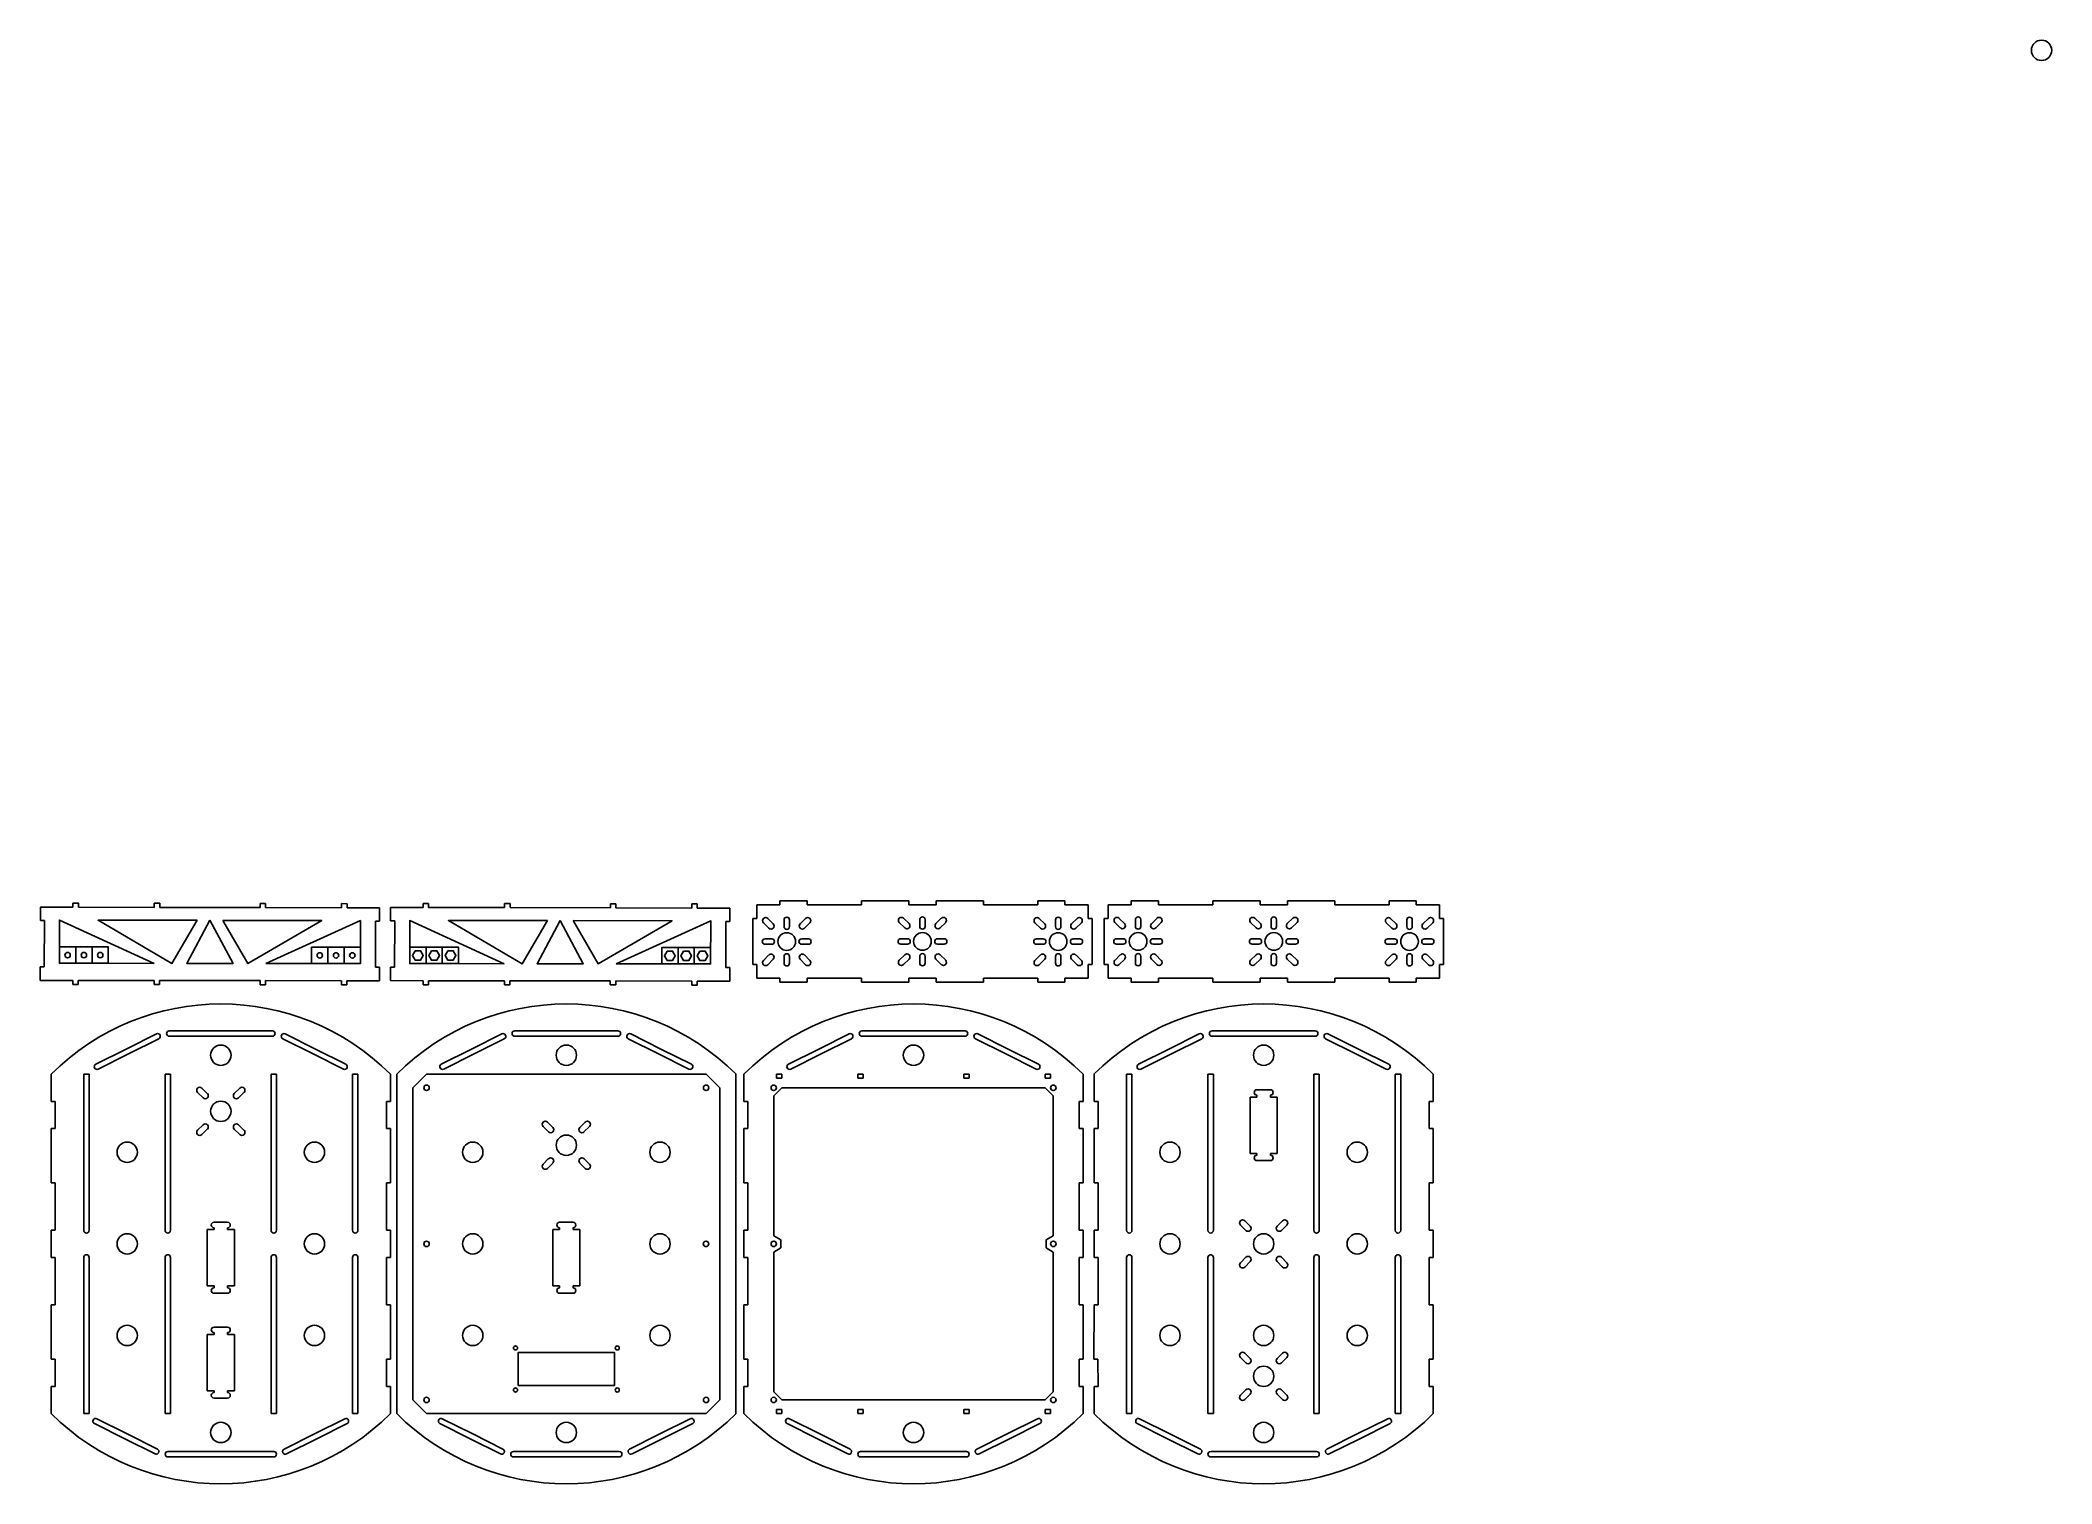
# Model space of a CAD drawing. Header units: millimetres. Extents: x 160 to 1643, y 981 to 2045.
import ezdxf

# ---------------------------------------------------------------- set-up
doc = ezdxf.new("R2010")
doc.units = ezdxf.units.MM

msp = doc.modelspace()

# ---------------------------------------------------------------- linework, layer by layer
for p, q in [((188.4, 1408.7), (184.4, 1408.7)), ((184.4, 1408.7), (184.4, 1405.8)), ((188.4, 1408.7), (188.4, 1405.7)), ((248.4, 1408.6), (244.4, 1408.6)), ((244.4, 1408.6), (244.4, 1405.6)), ((248.4, 1408.6), (248.4, 1405.6)), ((326.4, 1408.5), (322.4, 1408.5)), ((322.4, 1408.5), (322.4, 1405.5)), ((326.4, 1408.5), (326.4, 1405.4)), ((386.4, 1408.3), (382.4, 1408.4)), ((382.4, 1408.4), (382.4, 1405.3)), ((386.4, 1405.3), (386.4, 1408.3)), ((446.5, 1408.5), (442.5, 1408.5)), ((442.5, 1408.5), (442.5, 1405.5)), ((446.5, 1408.5), (446.5, 1405.5)), ((506.5, 1408.4), (502.5, 1408.4)), ((502.5, 1408.4), (502.5, 1405.4)), ((506.5, 1408.4), (506.5, 1405.4)), ((584.5, 1408.2), (580.5, 1408.2)), ((580.5, 1408.2), (580.5, 1405.2)), ((584.5, 1408.2), (584.5, 1405.2)), ((644.5, 1408.1), (640.5, 1408.1)), ((640.5, 1408.1), (640.5, 1405.1)), ((644.5, 1405.1), (644.5, 1408.1)), ((705.4, 1407.4), (705.4, 1410.4)), ((705.4, 1410.4), (725.4, 1410.4)), ((725.4, 1410.4), (725.4, 1407.4)), ((765.4, 1407.4), (765.4, 1410.4)), ((800.4, 1410.4), (765.4, 1410.4)), ((800.4, 1407.4), (800.4, 1410.4)), ((820.4, 1407.4), (820.4, 1410.4)), ((855.4, 1410.4), (820.4, 1410.4)), ((855.4, 1407.4), (855.4, 1410.4)), ((915.4, 1410.4), (895.4, 1410.4)), ((895.4, 1410.4), (895.4, 1407.4)), ((915.4, 1407.4), (915.4, 1410.4)), ((964.3, 1407.4), (964.3, 1410.4)), ((964.3, 1410.4), (984.3, 1410.4)), ((984.3, 1410.4), (984.3, 1407.4)), ((1059.3, 1410.5), (1024.3, 1410.5)), ((1024.3, 1407.4), (1024.3, 1410.4)), ((1059.3, 1407.5), (1059.3, 1410.5)), ((1079.3, 1407.5), (1079.3, 1410.5)), ((1114.3, 1410.4), (1079.3, 1410.5)), ((1114.3, 1407.4), (1114.3, 1410.4)), ((1174.3, 1410.4), (1154.3, 1410.5)), ((1154.3, 1410.5), (1154.3, 1407.5)), ((1174.3, 1407.4), (1174.3, 1410.4)), ((160.4, 1405.8), (160.4, 1395.8)), ((184.4, 1405.8), (160.4, 1405.8)), ((160.4, 1395.8), (163.4, 1395.8)), ((163.3, 1361.8), (163.4, 1395.8)), ((244.4, 1405.6), (188.4, 1405.7)), ((322.4, 1405.5), (248.4, 1405.6)), ((382.4, 1405.3), (326.4, 1405.4)), ((410.4, 1405.3), (386.4, 1405.3)), ((407.4, 1395.5), (407.3, 1361.5)), ((410.4, 1395.5), (407.4, 1395.5)), ((410.4, 1405.3), (410.4, 1395.5)), ((418.5, 1405.6), (418.5, 1395.6)), ((442.5, 1405.5), (418.5, 1405.6)), ((418.5, 1395.6), (421.5, 1395.6)), ((421.4, 1361.6), (421.5, 1395.6)), ((502.5, 1405.4), (446.5, 1405.5)), ((580.5, 1405.2), (506.5, 1405.4)), ((640.5, 1405.1), (584.5, 1405.2)), ((668.5, 1405.1), (644.5, 1405.1)), ((665.5, 1395.2), (665.4, 1361.2)), ((668.5, 1395.2), (665.5, 1395.2)), ((668.5, 1405.1), (668.5, 1395.2)), ((688.4, 1397.4), (685.4, 1397.4)), ((685.4, 1397.4), (685.4, 1363.4)), ((688.4, 1407.4), (688.4, 1397.4)), ((705.4, 1407.4), (688.4, 1407.4)), ((697.3, 1390.3), (693.3, 1394.3)), ((700.5, 1393.5), (696.5, 1397.5)), ((708.4, 1391.4), (708.4, 1396.4)), ((712.4, 1391.4), (712.4, 1396.4)), ((724.3, 1397.5), (720.3, 1393.5)), ((727.5, 1394.3), (723.5, 1390.3)), ((725.4, 1407.4), (765.4, 1407.4)), ((797.3, 1390.4), (793.3, 1394.4)), ((800.5, 1393.6), (796.5, 1397.6)), ((810.4, 1407.4), (800.4, 1407.4)), ((808.4, 1391.5), (808.4, 1396.5)), ((810.4, 1407.4), (820.4, 1407.4)), ((812.4, 1391.5), (812.4, 1396.5)), ((824.3, 1397.6), (820.3, 1393.6)), ((827.5, 1394.4), (823.5, 1390.4)), ((895.4, 1407.4), (855.4, 1407.4)), ((897.3, 1390.3), (893.3, 1394.3)), ((900.5, 1393.5), (896.5, 1397.5)), ((908.4, 1391.4), (908.4, 1396.4)), ((912.4, 1391.4), (912.4, 1396.4)), ((932.4, 1407.4), (915.4, 1407.4)), ((924.3, 1397.5), (920.3, 1393.5)), ((927.5, 1394.3), (923.5, 1390.3)), ((932.4, 1407.4), (932.4, 1397.4)), ((932.4, 1397.4), (935.4, 1397.4)), ((935.4, 1363.4), (935.4, 1397.4)), ((947.3, 1397.4), (944.3, 1397.4)), ((944.3, 1397.4), (944.3, 1363.4)), ((947.3, 1407.4), (947.3, 1397.4)), ((964.3, 1407.4), (947.3, 1407.4)), ((956.2, 1390.4), (952.2, 1394.4)), ((959.4, 1393.5), (955.4, 1397.5)), ((967.3, 1391.5), (967.3, 1396.5)), ((971.3, 1391.5), (971.3, 1396.5)), ((983.2, 1397.5), (979.2, 1393.5)), ((986.4, 1394.4), (982.4, 1390.4)), ((984.3, 1407.4), (1024.3, 1407.4)), ((1056.2, 1390.4), (1052.2, 1394.4)), ((1059.4, 1393.6), (1055.4, 1397.6)), ((1069.3, 1407.5), (1059.3, 1407.5)), ((1067.3, 1391.5), (1067.3, 1396.5)), ((1069.3, 1407.5), (1079.3, 1407.5)), ((1071.3, 1391.5), (1071.3, 1396.5)), ((1083.2, 1397.6), (1079.2, 1393.6)), ((1086.4, 1394.4), (1082.4, 1390.4)), ((1154.3, 1407.5), (1114.3, 1407.4)), ((1156.2, 1390.3), (1152.2, 1394.3)), ((1159.4, 1393.5), (1155.4, 1397.5)), ((1167.3, 1391.4), (1167.3, 1396.4)), ((1171.3, 1391.4), (1171.3, 1396.4)), ((1191.3, 1407.4), (1174.3, 1407.4)), ((1183.2, 1397.5), (1179.2, 1393.5)), ((1186.4, 1394.3), (1182.4, 1390.3)), ((1191.3, 1407.4), (1191.3, 1397.4)), ((1191.3, 1397.4), (1194.3, 1397.4)), ((1194.3, 1363.4), (1194.3, 1397.4)), ((694.4, 1382.4), (699.4, 1382.4)), ((726.4, 1382.4), (721.4, 1382.4)), ((794.4, 1382.5), (799.4, 1382.5)), ((794.4, 1378.5), (799.4, 1378.5)), ((826.4, 1382.5), (821.4, 1382.5)), ((826.4, 1378.5), (821.4, 1378.5)), ((894.4, 1382.4), (899.4, 1382.4)), ((926.4, 1382.4), (921.4, 1382.4)), ((953.3, 1382.5), (958.3, 1382.5)), ((985.3, 1382.5), (980.3, 1382.5)), ((1053.3, 1382.5), (1058.3, 1382.5)), ((1053.3, 1378.5), (1058.3, 1378.5)), ((1085.3, 1382.5), (1080.3, 1382.5)), ((1085.3, 1378.5), (1080.3, 1378.5)), ((1153.3, 1382.4), (1158.3, 1382.4)), ((1185.3, 1382.4), (1180.3, 1382.4)), ((697.3, 1370.5), (693.3, 1366.5)), ((694.4, 1378.4), (699.4, 1378.4)), ((700.5, 1367.3), (696.5, 1363.3)), ((708.4, 1364.4), (708.4, 1369.4)), ((712.4, 1364.4), (712.4, 1369.4)), ((724.3, 1363.3), (720.3, 1367.3)), ((726.4, 1378.4), (721.4, 1378.4)), ((727.5, 1366.5), (723.5, 1370.5)), ((797.3, 1370.6), (793.3, 1366.6)), ((800.5, 1367.4), (796.5, 1363.4)), ((808.4, 1364.5), (808.4, 1369.5)), ((812.4, 1364.5), (812.4, 1369.5)), ((824.3, 1363.4), (820.3, 1367.4)), ((827.5, 1366.6), (823.5, 1370.6)), ((897.3, 1370.5), (893.3, 1366.5)), ((894.4, 1378.4), (899.4, 1378.4)), ((900.5, 1367.3), (896.5, 1363.3)), ((908.4, 1364.4), (908.4, 1369.4)), ((912.4, 1364.4), (912.4, 1369.4)), ((924.3, 1363.3), (920.3, 1367.3)), ((926.4, 1378.4), (921.4, 1378.4)), ((927.5, 1366.5), (923.5, 1370.5)), ((956.2, 1370.5), (952.2, 1366.5)), ((953.3, 1378.5), (958.3, 1378.5)), ((959.4, 1367.4), (955.4, 1363.4)), ((967.3, 1364.5), (967.3, 1369.5)), ((971.3, 1364.5), (971.3, 1369.5)), ((983.2, 1363.4), (979.2, 1367.4)), ((985.3, 1378.5), (980.3, 1378.5)), ((986.4, 1366.5), (982.4, 1370.5)), ((1056.2, 1370.6), (1052.2, 1366.6)), ((1059.4, 1367.4), (1055.4, 1363.4)), ((1067.3, 1364.5), (1067.3, 1369.5)), ((1071.3, 1364.5), (1071.3, 1369.5)), ((1083.2, 1363.4), (1079.2, 1367.4)), ((1086.4, 1366.6), (1082.4, 1370.6)), ((1156.2, 1370.5), (1152.2, 1366.5)), ((1153.3, 1378.4), (1158.3, 1378.4)), ((1159.4, 1367.3), (1155.4, 1363.3)), ((1167.3, 1364.4), (1167.3, 1369.4)), ((1171.3, 1364.4), (1171.3, 1369.4)), ((1183.2, 1363.3), (1179.2, 1367.3)), ((1185.3, 1378.4), (1180.3, 1378.4)), ((1186.4, 1366.5), (1182.4, 1370.5)), ((160.3, 1351.8), (160.3, 1361.8)), ((160.3, 1361.8), (163.3, 1361.8)), ((184.3, 1351.8), (160.3, 1351.8)), ((184.3, 1348.8), (184.3, 1351.8)), ((244.3, 1351.7), (188.3, 1351.8)), ((188.3, 1348.8), (188.3, 1351.8)), ((244.3, 1348.7), (244.3, 1351.7)), ((322.3, 1351.6), (248.3, 1351.7)), ((248.3, 1348.7), (248.3, 1351.7)), ((322.3, 1348.6), (322.3, 1351.6)), ((382.3, 1351.5), (326.3, 1351.6)), ((326.3, 1348.6), (326.3, 1351.6)), ((382.3, 1348.5), (382.3, 1351.5)), ((410.3, 1351.5), (386.3, 1351.5)), ((386.3, 1351.5), (386.3, 1348.5)), ((410.3, 1361.5), (407.3, 1361.5)), ((410.3, 1351.5), (410.3, 1361.5)), ((418.4, 1351.6), (418.4, 1361.6)), ((418.4, 1361.6), (421.4, 1361.6)), ((442.4, 1351.5), (418.4, 1351.6)), ((442.4, 1348.6), (442.4, 1351.5)), ((502.4, 1351.4), (446.4, 1351.5)), ((446.4, 1348.6), (446.4, 1351.5)), ((502.4, 1348.5), (502.4, 1351.4)), ((580.4, 1351.4), (506.4, 1351.4)), ((506.4, 1348.5), (506.4, 1351.4)), ((580.4, 1348.4), (580.4, 1351.4)), ((640.4, 1351.3), (584.4, 1351.4)), ((584.4, 1348.4), (584.4, 1351.4)), ((640.4, 1348.3), (640.4, 1351.3)), ((668.4, 1351.2), (644.4, 1351.3)), ((644.4, 1351.3), (644.4, 1348.3)), ((668.4, 1361.2), (665.4, 1361.2)), ((668.4, 1351.2), (668.4, 1361.2)), ((688.4, 1363.4), (685.4, 1363.4)), ((688.4, 1353.4), (688.4, 1363.4)), ((705.4, 1353.4), (688.4, 1353.4)), ((705.4, 1353.4), (705.4, 1350.4)), ((705.4, 1350.4), (725.4, 1350.4)), ((725.4, 1350.4), (725.4, 1353.4)), ((725.4, 1353.4), (765.4, 1353.4)), ((765.4, 1353.4), (765.4, 1350.4)), ((800.4, 1350.4), (765.4, 1350.4)), ((810.4, 1353.4), (800.4, 1353.4)), ((800.4, 1353.4), (800.4, 1350.4)), ((810.4, 1353.4), (820.4, 1353.4)), ((820.4, 1353.4), (820.4, 1350.4)), ((855.4, 1350.4), (820.4, 1350.4)), ((895.4, 1353.4), (855.4, 1353.4)), ((855.4, 1353.4), (855.4, 1350.4)), ((895.4, 1350.4), (895.4, 1353.4)), ((915.4, 1350.4), (895.4, 1350.4)), ((915.4, 1353.4), (915.4, 1350.4)), ((932.4, 1353.4), (915.4, 1353.4)), ((932.4, 1353.4), (932.4, 1363.4)), ((932.4, 1363.4), (935.4, 1363.4)), ((947.3, 1363.4), (944.3, 1363.4)), ((947.3, 1353.4), (947.3, 1363.4)), ((964.3, 1353.4), (947.3, 1353.4)), ((964.3, 1353.4), (964.3, 1350.4)), ((964.3, 1350.4), (984.3, 1350.4)), ((984.3, 1350.4), (984.3, 1353.4)), ((984.3, 1353.4), (1024.3, 1353.4)), ((1024.3, 1353.4), (1024.3, 1350.4)), ((1059.3, 1350.4), (1024.3, 1350.4)), ((1069.3, 1353.4), (1059.3, 1353.4)), ((1059.3, 1353.4), (1059.3, 1350.4)), ((1069.3, 1353.4), (1079.3, 1353.4)), ((1079.3, 1353.4), (1079.3, 1350.4)), ((1114.3, 1350.4), (1079.3, 1350.4)), ((1154.3, 1353.5), (1114.3, 1353.4)), ((1114.3, 1353.4), (1114.3, 1350.4)), ((1154.3, 1350.5), (1154.3, 1353.5)), ((1174.3, 1350.4), (1154.3, 1350.5)), ((1174.3, 1353.4), (1174.3, 1350.4)), ((1191.3, 1353.4), (1174.3, 1353.4)), ((1191.3, 1353.4), (1191.3, 1363.4)), ((1191.3, 1363.4), (1194.3, 1363.4)), ((188.3, 1348.8), (184.3, 1348.8)), ((248.3, 1348.7), (244.3, 1348.7)), ((326.3, 1348.6), (322.3, 1348.6)), ((386.3, 1348.5), (382.3, 1348.5)), ((446.4, 1348.6), (442.4, 1348.6)), ((506.4, 1348.5), (502.4, 1348.5)), ((584.4, 1348.4), (580.4, 1348.4)), ((644.4, 1348.3), (640.4, 1348.3)), ((223.6, 1301.2), (245.9, 1312.4)), ((225.4, 1297.6), (247.7, 1308.8)), ((331.4, 1314.6), (255.4, 1314.6)), ((331.4, 1310.6), (255.4, 1310.6)), ((361.4, 1297.6), (339, 1308.8)), ((363.1, 1301.2), (340.8, 1312.4)), ((478.2, 1301.2), (500.5, 1312.4)), ((480, 1297.6), (502.3, 1308.8)), ((586, 1314.6), (510, 1314.6)), ((586, 1310.6), (510, 1310.6)), ((616, 1297.6), (593.6, 1308.8)), ((617.7, 1301.2), (595.4, 1312.4)), ((734, 1301.2), (756.4, 1312.4)), ((735.8, 1297.6), (758.1, 1308.8)), ((841.8, 1314.6), (765.8, 1314.6)), ((841.8, 1314.6), (765.8, 1314.6)), ((841.8, 1310.6), (765.8, 1310.6)), ((841.8, 1310.6), (765.8, 1310.6)), ((871.8, 1297.6), (849.4, 1308.8)), ((873.6, 1301.2), (851.2, 1312.4)), ((992, 1301.2), (1014.4, 1312.4)), ((993.8, 1297.6), (1016.2, 1308.8)), ((1099.8, 1314.6), (1023.8, 1314.6)), ((1099.8, 1310.6), (1023.8, 1310.6)), ((1129.8, 1297.6), (1107.4, 1308.8)), ((1131.6, 1301.2), (1109.2, 1312.4)), ((223.6, 1301.2), (201.2, 1290)), ((225.4, 1297.6), (203, 1286.4)), ((361.4, 1297.6), (383.7, 1286.4)), ((363.1, 1301.2), (385.5, 1290)), ((478.2, 1301.2), (455.8, 1290)), ((480, 1297.6), (457.6, 1286.4)), ((616, 1297.6), (638.3, 1286.4)), ((617.7, 1301.2), (640.1, 1290)), ((734, 1301.2), (711.6, 1290)), ((735.8, 1297.6), (713.4, 1286.4)), ((871.8, 1297.6), (894.1, 1286.4)), ((873.6, 1301.2), (895.9, 1290)), ((992, 1301.2), (969.7, 1290)), ((993.8, 1297.6), (971.4, 1286.4)), ((1129.8, 1297.6), (1152.2, 1286.4)), ((1131.6, 1301.2), (1154, 1290)), ((168.4, 1282.6), (168.3, 1262.6)), ((192.4, 1282.6), (192.4, 1167.6)), ((192.4, 1282.6), (196.4, 1282.6)), ((196.4, 1282.6), (196.4, 1167.6)), ((252.3, 1282.6), (252.3, 1167.6)), ((252.3, 1282.6), (256.3, 1282.6)), ((256.3, 1282.6), (256.3, 1167.6)), ((330.4, 1282.6), (330.4, 1167.6)), ((330.4, 1282.6), (334.4, 1282.6)), ((334.4, 1282.6), (334.4, 1167.6)), ((390.4, 1282.6), (390.4, 1167.6)), ((390.4, 1282.6), (394.4, 1282.6)), ((394.4, 1282.6), (394.4, 1167.6)), ((418.4, 1282.6), (418.4, 1262.6)), ((423, 1282.6), (423, 1032.6)), ((434.9, 1272.6), (444.9, 1282.6)), ((548, 1282.6), (445, 1282.6)), ((547.9, 1282.6), (650.9, 1282.6)), ((650.9, 1282.6), (661, 1272.6)), ((673, 1282.6), (673, 1032.6)), ((678.8, 1282.6), (678.8, 1262.6)), ((678.8, 1282.6), (678.8, 1262.6)), ((702.8, 1282.6), (706.8, 1282.6)), ((702.8, 1282.6), (702.8, 1279.6)), ((706.8, 1279.6), (702.8, 1279.6)), ((706.8, 1282.6), (706.8, 1279.6)), ((762.8, 1282.6), (766.8, 1282.6)), ((766.8, 1282.6), (762.8, 1282.6)), ((762.8, 1282.6), (762.8, 1279.6)), ((762.8, 1279.6), (766.8, 1279.6)), ((766.8, 1279.6), (766.8, 1282.6)), ((840.8, 1282.6), (844.8, 1282.6)), ((844.8, 1282.6), (840.8, 1282.6)), ((840.8, 1282.6), (840.8, 1279.6)), ((840.8, 1279.6), (844.8, 1279.6)), ((844.8, 1279.6), (844.8, 1282.6)), ((900.8, 1282.6), (904.8, 1282.6)), ((900.8, 1282.6), (900.8, 1279.6)), ((900.8, 1279.6), (904.8, 1279.6)), ((904.8, 1282.6), (904.8, 1279.6)), ((928.8, 1282.6), (928.8, 1262.6)), ((928.8, 1282.6), (928.8, 1262.6)), ((936.8, 1282.6), (936.8, 1262.6)), ((960.8, 1282.6), (960.8, 1167.6)), ((960.8, 1282.6), (964.8, 1282.6)), ((964.8, 1282.6), (964.8, 1167.6)), ((1020.8, 1282.6), (1020.8, 1167.6)), ((1020.8, 1282.6), (1024.8, 1282.6)), ((1024.8, 1282.6), (1024.8, 1167.6)), ((1098.8, 1282.6), (1098.8, 1167.6)), ((1098.8, 1282.6), (1102.8, 1282.6)), ((1102.8, 1282.6), (1102.8, 1167.6)), ((1158.8, 1282.6), (1158.8, 1167.6)), ((1158.8, 1282.6), (1162.8, 1282.6)), ((1162.8, 1282.6), (1162.8, 1167.6)), ((1186.8, 1282.6), (1186.8, 1262.6)), ((168.3, 1262.6), (171.3, 1262.6)), ((171.3, 1262.6), (171.3, 1242.6)), ((276.3, 1269.2), (280.3, 1265.2)), ((279.4, 1272.4), (283.4, 1268.4)), ((307.3, 1272.4), (303.3, 1268.4)), ((310.4, 1269.2), (306.4, 1265.2)), ((418.4, 1262.6), (415.4, 1262.6)), ((415.4, 1262.6), (415.4, 1242.6)), ((434.9, 1157.6), (434.9, 1272.6)), ((661, 1157.6), (661, 1272.6)), ((678.8, 1262.6), (681.8, 1262.6)), ((678.8, 1262.6), (681.8, 1262.6)), ((681.8, 1262.6), (681.8, 1242.6)), ((681.8, 1262.6), (681.8, 1242.6)), ((706.8, 1272.6), (700.8, 1266.6)), ((700.8, 1163.6), (700.8, 1266.6)), ((706.8, 1272.6), (900.8, 1272.6)), ((900.8, 1272.6), (906.8, 1266.6)), ((906.8, 1266.6), (906.8, 1163.6)), ((928.8, 1262.6), (925.8, 1262.6)), ((925.8, 1262.6), (925.8, 1242.6)), ((928.8, 1262.6), (925.8, 1262.6)), ((925.8, 1262.6), (925.8, 1242.6)), ((936.8, 1262.6), (939.8, 1262.6)), ((939.8, 1262.6), (939.8, 1242.6)), ((1051.8, 1265.8), (1056.8, 1265.8)), ((1051.8, 1245.1), (1051.8, 1265.8)), ((1061.8, 1271.2), (1056.8, 1271.2)), ((1056.8, 1267.2), (1056.8, 1265.8)), ((1061.8, 1271.2), (1066.8, 1271.2)), ((1066.8, 1267.2), (1066.8, 1265.8)), ((1066.8, 1265.8), (1071.8, 1265.8)), ((1071.8, 1265.8), (1071.8, 1245.1)), ((1186.8, 1262.6), (1183.8, 1262.6)), ((1183.8, 1262.6), (1183.8, 1242.6)), ((280.3, 1245.4), (276.3, 1241.4)), ((306.4, 1245.4), (310.4, 1241.4)), ((534, 1247.4), (538, 1243.4)), ((561.9, 1247.4), (557.9, 1243.4)), ((1051.8, 1245.1), (1051.8, 1224.3)), ((1071.8, 1224.3), (1071.8, 1245.1)), ((171.3, 1242.6), (168.3, 1242.6)), ((168.3, 1242.6), (168.3, 1202.6)), ((283.4, 1242.2), (279.4, 1238.2)), ((303.3, 1242.2), (307.3, 1238.2)), ((415.4, 1242.6), (418.4, 1242.6)), ((418.4, 1242.6), (418.4, 1202.6)), ((434.9, 1242.6), (434.9, 1202.6)), ((530.9, 1244.2), (534.9, 1240.2)), ((565, 1244.2), (561, 1240.2)), ((661, 1242.6), (661, 1202.6)), ((678.8, 1242.6), (678.7, 1202.6)), ((681.8, 1242.6), (678.8, 1242.6)), ((678.8, 1242.6), (678.8, 1202.6)), ((681.8, 1242.6), (678.8, 1242.6)), ((925.8, 1242.6), (928.8, 1242.6)), ((925.8, 1242.6), (928.8, 1242.6)), ((928.8, 1242.6), (928.8, 1202.6)), ((928.8, 1242.6), (928.8, 1202.6)), ((939.8, 1242.6), (936.8, 1242.6)), ((936.8, 1242.6), (936.8, 1202.6)), ((1183.8, 1242.6), (1186.8, 1242.6)), ((1186.8, 1242.6), (1186.8, 1202.6)), ((534.9, 1220.4), (530.9, 1216.4)), ((538, 1217.2), (534, 1213.2)), ((557.9, 1217.2), (561.9, 1213.2)), ((561, 1220.4), (565, 1216.4)), ((1051.8, 1224.3), (1056.8, 1224.3)), ((1056.8, 1223), (1056.8, 1224.3)), ((1061.8, 1219), (1056.8, 1219)), ((1061.8, 1219), (1066.8, 1219)), ((1066.8, 1223), (1066.8, 1224.3)), ((1066.8, 1224.3), (1071.8, 1224.3)), ((168.3, 1202.6), (171.3, 1202.6)), ((171.3, 1167.6), (171.3, 1202.6)), ((418.4, 1202.6), (415.4, 1202.6)), ((415.4, 1202.6), (415.4, 1167.6)), ((678.7, 1202.6), (681.7, 1202.6)), ((678.8, 1202.6), (681.8, 1202.6)), ((681.8, 1167.6), (681.8, 1202.6)), ((928.8, 1202.6), (925.8, 1202.6)), ((928.8, 1202.6), (925.8, 1202.6)), ((925.8, 1202.6), (925.8, 1167.6)), ((936.8, 1202.6), (939.8, 1202.6)), ((939.8, 1167.6), (939.8, 1202.6)), ((1186.8, 1202.6), (1183.8, 1202.6)), ((1183.8, 1202.6), (1183.8, 1167.6)), ((293.4, 1173.5), (288.4, 1173.5)), ((293.4, 1173.5), (298.4, 1173.5)), ((548, 1173.5), (543, 1173.5)), ((548, 1173.5), (553, 1173.5)), ((1044.7, 1171.5), (1048.7, 1167.5)), ((1047.9, 1174.7), (1051.9, 1170.7)), ((1075.7, 1174.7), (1071.7, 1170.7)), ((1078.9, 1171.5), (1074.9, 1167.5)), ((168.3, 1157.6), (168.3, 1167.6)), ((168.3, 1167.6), (171.3, 1167.6)), ((168.3, 1157.6), (168.3, 1147.6)), ((283.4, 1168.1), (288.4, 1168.1)), ((283.4, 1147.3), (283.4, 1168.1)), ((288.4, 1169.5), (288.4, 1168.1)), ((298.4, 1169.5), (298.4, 1168.1)), ((298.4, 1168.1), (303.4, 1168.1)), ((303.4, 1168.1), (303.4, 1147.3)), ((418.4, 1167.6), (415.4, 1167.6)), ((418.4, 1157.6), (418.4, 1167.6)), ((418.4, 1157.6), (418.4, 1147.6)), ((434.9, 1157.6), (434.9, 1042.6)), ((538, 1168.1), (543, 1168.1)), ((538, 1147.3), (538, 1168.1)), ((543, 1169.5), (543, 1168.1)), ((553, 1169.5), (553, 1168.1)), ((553, 1168.1), (558, 1168.1)), ((558, 1168.1), (558, 1147.3)), ((661, 1157.6), (661, 1042.6)), ((678.8, 1157.6), (678.8, 1167.6)), ((678.8, 1167.6), (681.8, 1167.6)), ((678.8, 1157.6), (678.8, 1147.6)), ((700.8, 1163.6), (706, 1160.6)), ((706, 1160.6), (706, 1154.6)), ((906.8, 1163.6), (901.6, 1160.6)), ((901.6, 1160.6), (901.6, 1154.6)), ((928.8, 1167.6), (925.8, 1167.6)), ((928.8, 1157.6), (928.8, 1167.6)), ((928.8, 1157.6), (928.8, 1147.6)), ((936.8, 1157.6), (936.8, 1167.6)), ((936.8, 1167.6), (939.8, 1167.6)), ((936.8, 1157.6), (936.8, 1147.6)), ((1186.8, 1167.6), (1183.8, 1167.6)), ((1186.8, 1157.6), (1186.8, 1167.6)), ((1186.8, 1157.6), (1186.8, 1147.6)), ((168.3, 1147.6), (171.3, 1147.6)), ((171.3, 1112.6), (171.3, 1147.6)), ((192.4, 1147.6), (192.4, 1032.6)), ((196.4, 1147.6), (196.4, 1032.6)), ((252.3, 1147.6), (252.3, 1032.6)), ((256.3, 1147.6), (256.3, 1032.6)), ((283.4, 1147.3), (283.4, 1126.6)), ((303.4, 1126.6), (303.4, 1147.3)), ((330.4, 1147.6), (330.4, 1032.6)), ((334.4, 1147.6), (334.4, 1032.6)), ((390.4, 1147.6), (390.4, 1032.6)), ((394.4, 1147.6), (394.4, 1032.6)), ((418.4, 1147.6), (415.4, 1147.6)), ((415.4, 1147.6), (415.4, 1112.6)), ((538, 1147.3), (538, 1126.6)), ((558, 1126.6), (558, 1147.3)), ((678.8, 1147.6), (681.8, 1147.6)), ((681.7, 1112.6), (681.8, 1147.6)), ((706, 1154.6), (700.8, 1151.6)), ((700.8, 1151.6), (700.8, 1048.6)), ((901.6, 1154.6), (906.8, 1151.6)), ((906.8, 1151.6), (906.8, 1048.6)), ((928.8, 1147.6), (925.8, 1147.6)), ((925.8, 1147.6), (925.8, 1112.6)), ((936.8, 1147.6), (939.8, 1147.6)), ((939.8, 1112.6), (939.8, 1147.6)), ((960.8, 1147.6), (960.8, 1032.6)), ((964.8, 1147.6), (964.8, 1032.6)), ((1020.8, 1147.6), (1020.8, 1032.6)), ((1024.8, 1147.6), (1024.8, 1032.6)), ((1048.7, 1147.7), (1044.7, 1143.7)), ((1051.9, 1144.5), (1047.9, 1140.5)), ((1071.7, 1144.5), (1075.7, 1140.5)), ((1074.9, 1147.7), (1078.9, 1143.7)), ((1098.8, 1147.6), (1098.8, 1032.6)), ((1102.8, 1147.6), (1102.8, 1032.6)), ((1158.8, 1147.6), (1158.8, 1032.6)), ((1162.8, 1147.6), (1162.8, 1032.6)), ((1186.8, 1147.6), (1183.8, 1147.6)), ((1183.8, 1147.6), (1183.8, 1112.6)), ((283.4, 1126.6), (288.4, 1126.6)), ((288.4, 1125.2), (288.4, 1126.6)), ((298.4, 1125.2), (298.4, 1126.6)), ((298.4, 1126.6), (303.4, 1126.6)), ((538, 1126.6), (543, 1126.6)), ((543, 1125.2), (543, 1126.6)), ((553, 1125.2), (553, 1126.6)), ((553, 1126.6), (558, 1126.6)), ((168.3, 1072.6), (168.3, 1112.6)), ((168.3, 1112.6), (171.3, 1112.6)), ((293.4, 1121.2), (288.4, 1121.2)), ((293.4, 1121.2), (298.4, 1121.2)), ((418.4, 1112.6), (415.4, 1112.6)), ((418.4, 1072.6), (418.4, 1112.6)), ((548, 1121.2), (543, 1121.2)), ((548, 1121.2), (553, 1121.2)), ((678.7, 1072.6), (678.7, 1112.6)), ((678.7, 1112.6), (681.7, 1112.6)), ((678.7, 1072.6), (678.7, 1112.6)), ((678.7, 1112.6), (681.7, 1112.6)), ((928.8, 1112.6), (925.8, 1112.6)), ((928.8, 1112.6), (925.8, 1112.6)), ((928.8, 1072.6), (928.8, 1112.6)), ((928.8, 1072.6), (928.8, 1112.6)), ((936.7, 1072.6), (936.8, 1112.6)), ((936.8, 1112.6), (939.8, 1112.6)), ((1186.8, 1112.6), (1183.8, 1112.6)), ((1186.8, 1072.6), (1186.8, 1112.6)), ((283.4, 1090.8), (288.4, 1090.8)), ((283.4, 1070.1), (283.4, 1090.8)), ((293.4, 1096.2), (288.4, 1096.2)), ((288.4, 1092.2), (288.4, 1090.8)), ((293.4, 1096.2), (298.4, 1096.2)), ((298.4, 1092.2), (298.4, 1090.8)), ((298.4, 1090.8), (303.4, 1090.8)), ((303.4, 1090.8), (303.4, 1070.1)), ((171.3, 1072.6), (168.3, 1072.6)), ((171.3, 1052.6), (171.3, 1072.6)), ((283.4, 1070.1), (283.4, 1049.3)), ((303.4, 1049.3), (303.4, 1070.1)), ((415.4, 1052.6), (415.4, 1072.6)), ((415.4, 1072.6), (418.4, 1072.6)), ((681.7, 1072.6), (678.7, 1072.6)), ((681.7, 1072.6), (678.7, 1072.6)), ((681.8, 1052.6), (681.7, 1072.6)), ((681.7, 1052.6), (681.7, 1072.6)), ((925.8, 1052.6), (925.8, 1072.6)), ((925.8, 1072.6), (928.8, 1072.6)), ((925.8, 1052.6), (925.8, 1072.6)), ((925.8, 1072.6), (928.8, 1072.6)), ((939.7, 1072.6), (936.7, 1072.6)), ((939.8, 1052.6), (939.7, 1072.6)), ((1044.7, 1073.9), (1048.7, 1069.9)), ((1047.9, 1077.1), (1051.9, 1073.1)), ((1075.7, 1077.1), (1071.7, 1073.1)), ((1078.9, 1073.9), (1074.9, 1069.9)), ((1183.8, 1052.6), (1183.8, 1072.6)), ((1183.8, 1072.6), (1186.8, 1072.6)), ((168.3, 1032.6), (168.3, 1052.6)), ((168.3, 1052.6), (171.3, 1052.6)), ((418.4, 1052.6), (415.4, 1052.6)), ((418.4, 1032.6), (418.4, 1052.6)), ((678.7, 1032.6), (678.7, 1052.6)), ((678.7, 1052.6), (681.7, 1052.6)), ((678.8, 1032.6), (678.8, 1052.6)), ((678.8, 1052.6), (681.8, 1052.6)), ((928.8, 1052.6), (925.8, 1052.6)), ((928.8, 1052.6), (925.8, 1052.6)), ((928.8, 1032.6), (928.8, 1052.6)), ((928.8, 1032.6), (928.8, 1052.6)), ((936.8, 1032.6), (936.8, 1052.6)), ((936.8, 1052.6), (939.8, 1052.6)), ((1186.8, 1052.6), (1183.8, 1052.6)), ((1186.8, 1032.6), (1186.8, 1052.6)), ((283.4, 1049.3), (288.4, 1049.3)), ((288.4, 1048), (288.4, 1049.3)), ((288.4, 1044), (298.4, 1044)), ((298.4, 1048), (298.4, 1049.3)), ((298.4, 1049.3), (303.4, 1049.3)), ((434.9, 1042.6), (445, 1032.6)), ((650.9, 1032.6), (661, 1042.6)), ((700.8, 1048.6), (706.8, 1042.6)), ((900.8, 1042.6), (706.8, 1042.6)), ((900.8, 1042.6), (906.8, 1048.6)), ((1048.7, 1050.1), (1044.7, 1046.1)), ((1051.9, 1046.9), (1047.9, 1042.9)), ((1071.7, 1046.9), (1075.7, 1042.9)), ((1074.9, 1050.1), (1078.9, 1046.1)), ((192.4, 1032.6), (196.4, 1032.6)), ((222.6, 1014), (200.2, 1025.1)), ((224.4, 1017.6), (202, 1028.7)), ((252.3, 1032.6), (256.3, 1032.6)), ((330.4, 1032.6), (334.4, 1032.6)), ((362.4, 1017.6), (384.7, 1028.7)), ((364.1, 1014), (386.5, 1025.1)), ((390.4, 1032.6), (394.4, 1032.6)), ((548, 1032.6), (445, 1032.6)), ((477.2, 1014), (454.8, 1025.1)), ((479, 1017.6), (456.6, 1028.7)), ((547.9, 1032.6), (650.9, 1032.6)), ((617, 1017.6), (639.3, 1028.7)), ((618.7, 1014), (641.1, 1025.1)), ((706.8, 1035.6), (702.8, 1035.6)), ((702.8, 1035.6), (702.8, 1032.6)), ((702.8, 1032.6), (706.8, 1032.6)), ((706.8, 1035.6), (706.8, 1032.6)), ((733, 1014), (710.6, 1025.1)), ((734.8, 1017.6), (712.4, 1028.7)), ((766.8, 1035.6), (762.8, 1035.6)), ((762.8, 1035.6), (762.8, 1032.6)), ((762.8, 1032.6), (766.8, 1032.6)), ((766.8, 1032.6), (766.8, 1035.6)), ((844.8, 1035.6), (840.8, 1035.6)), ((840.8, 1035.6), (840.8, 1032.6)), ((840.8, 1032.6), (844.8, 1032.6)), ((840.8, 1032.6), (844.8, 1032.6)), ((844.8, 1032.6), (844.8, 1035.6)), ((872.8, 1017.6), (895.1, 1028.7)), ((874.6, 1014), (896.9, 1025.1)), ((900.8, 1035.6), (904.8, 1035.6)), ((900.8, 1035.6), (900.8, 1032.6)), ((900.8, 1032.6), (904.8, 1032.6)), ((904.8, 1035.6), (904.8, 1032.6)), ((960.8, 1032.6), (964.8, 1032.6)), ((991, 1014), (968.7, 1025.1)), ((992.8, 1017.6), (970.4, 1028.7)), ((1020.8, 1032.6), (1024.8, 1032.6)), ((1098.8, 1032.6), (1102.8, 1032.6)), ((1130.8, 1017.6), (1153.2, 1028.7)), ((1132.6, 1014), (1155, 1025.1)), ((1158.8, 1032.6), (1162.8, 1032.6)), ((222.6, 1014), (244.9, 1002.8)), ((224.4, 1017.6), (246.7, 1006.4)), ((362.4, 1017.6), (340, 1006.4)), ((364.1, 1014), (341.8, 1002.8)), ((477.2, 1014), (499.5, 1002.8)), ((479, 1017.6), (501.3, 1006.4)), ((617, 1017.6), (594.6, 1006.4)), ((618.7, 1014), (596.4, 1002.8)), ((733, 1014), (755.4, 1002.8)), ((734.8, 1017.6), (757.1, 1006.4)), ((872.8, 1017.6), (850.4, 1006.4)), ((874.6, 1014), (852.2, 1002.8)), ((991, 1014), (1013.4, 1002.8)), ((992.8, 1017.6), (1015.2, 1006.4)), ((1130.8, 1017.6), (1108.4, 1006.4)), ((1132.6, 1014), (1110.2, 1002.8)), ((332.4, 1004.6), (254.4, 1004.6)), ((332.4, 1000.6), (254.4, 1000.6)), ((587, 1004.6), (509, 1004.6)), ((587, 1000.6), (509, 1000.6)), ((842.8, 1004.6), (764.8, 1004.6)), ((842.8, 1000.6), (764.8, 1000.6)), ((1100.8, 1004.6), (1022.8, 1004.6)), ((1100.8, 1000.6), (1022.8, 1000.6))]:
    msp.add_line(p, q)
for points in [[(244.2, 1364.3), (174.5, 1396.2), (174.5, 1364.4), (244.2, 1364.3)], [(276, 1396.1), (257.4, 1364.3), (203, 1396.1), (276, 1396.1)], [(285.4, 1396.1), (268.3, 1364.3), (285.4, 1364.3)], [(285.4, 1396.1), (302.4, 1364.3), (285.4, 1364.3)], [(294.8, 1396), (313.3, 1364.2), (367.8, 1396), (294.8, 1396)], [(326.6, 1364.2), (396.3, 1395.9), (396.3, 1364.2), (326.6, 1364.2)], [(502.3, 1364.1), (432.6, 1395.9), (432.6, 1364.2), (502.3, 1364.1)], [(534.1, 1395.8), (515.5, 1364.1), (461.1, 1395.9), (534.1, 1395.8)], [(543.5, 1395.8), (526.4, 1364.1), (543.5, 1364)], [(543.5, 1395.8), (560.5, 1364), (543.5, 1364)], [(552.9, 1395.8), (571.4, 1364), (625.9, 1395.7), (552.9, 1395.8)], [(584.6, 1364), (654.4, 1395.7), (654.3, 1363.9), (584.6, 1364)]]:
    msp.add_lwpolyline(points)
for points in [[(174.5, 1364.4), (186.5, 1364.4), (186.5, 1376.4), (174.5, 1376.4)], [(186.5, 1364.4), (198.5, 1364.4), (198.5, 1376.4), (186.5, 1376.4)], [(198.5, 1364.4), (210.5, 1364.4), (210.5, 1376.4), (198.5, 1376.4)], [(360.3, 1364.2), (372.3, 1364.2), (372.3, 1376.2), (360.3, 1376.2)], [(372.3, 1364.2), (384.3, 1364.2), (384.3, 1376.2), (372.3, 1376.2)], [(384.3, 1364.2), (396.3, 1364.2), (396.3, 1376.2), (384.3, 1376.2)], [(432.6, 1364.2), (444.6, 1364.2), (444.6, 1376.2), (432.6, 1376.2)], [(436.6, 1373.6), (434.6, 1370.2), (436.6, 1366.7), (440.6, 1366.7), (442.6, 1370.2), (440.6, 1373.6)], [(444.6, 1364.2), (456.6, 1364.2), (456.6, 1376.2), (444.6, 1376.2)], [(448.6, 1373.6), (446.6, 1370.2), (448.6, 1366.7), (452.6, 1366.7), (454.6, 1370.2), (452.6, 1373.6)], [(456.6, 1364.2), (468.6, 1364.2), (468.6, 1376.2), (456.6, 1376.2)], [(460.6, 1373.6), (458.6, 1370.2), (460.6, 1366.7), (464.6, 1366.7), (466.6, 1370.2), (464.6, 1373.6)], [(618.3, 1363.9), (630.3, 1363.9), (630.3, 1375.9), (618.3, 1375.9)], [(622.3, 1373.4), (620.3, 1369.9), (622.3, 1366.5), (626.3, 1366.5), (628.3, 1369.9), (626.3, 1373.4)], [(630.3, 1363.9), (642.3, 1363.9), (642.3, 1375.9), (630.3, 1375.9)], [(634.3, 1373.4), (632.3, 1369.9), (634.3, 1366.5), (638.3, 1366.5), (640.3, 1369.9), (638.3, 1373.4)], [(642.3, 1363.9), (654.3, 1363.9), (654.3, 1375.9), (642.3, 1375.9)], [(646.3, 1373.4), (644.3, 1369.9), (646.3, 1366.5), (650.3, 1366.5), (652.3, 1369.9), (650.3, 1373.4)], [(512.4, 1053.3), (583.6, 1053.3), (583.6, 1077.5), (512.4, 1077.5)]]:
    msp.add_lwpolyline(points, close=True)
for centre, radius in [((1635, 2037.2), 7.5), ((710.4, 1380.4), 6.5), ((810.4, 1380.5), 6.5), ((910.4, 1380.4), 6.5), ((969.3, 1380.5), 6.5), ((1069.3, 1380.5), 6.5), ((1169.3, 1380.4), 6.5), ((180.5, 1370.4), 2), ((192.5, 1370.4), 2), ((204.5, 1370.4), 2), ((366.3, 1370.2), 2), ((378.3, 1370.2), 2), ((390.3, 1370.2), 2), ((293.4, 1296.6), 7.5), ((548, 1296.6), 7.5), ((803.8, 1296.6), 7.5), ((1061.8, 1296.6), 7.5), ((293.4, 1255.3), 7.5), ((445, 1272.6), 2), ((651, 1272.6), 2), ((700.8, 1272.6), 2), ((906.8, 1272.6), 2), ((224.4, 1225.1), 7.5), ((362.4, 1225.1), 7.5), ((479, 1225.1), 7.5), ((548, 1230.3), 7.5), ((617, 1225.1), 7.5), ((992.8, 1225.1), 7.5), ((1130.8, 1225.1), 7.5), ((224.4, 1157.6), 7.5), ((362.4, 1157.6), 7.5), ((445, 1157.6), 2), ((479, 1157.6), 7.5), ((617, 1157.6), 7.5), ((650.9, 1157.6), 2), ((700.8, 1157.6), 2), ((906.8, 1157.6), 2), ((992.8, 1157.6), 7.5), ((1061.8, 1157.6), 7.5), ((1130.8, 1157.6), 7.5), ((224.4, 1090.1), 7.5), ((362.4, 1090.1), 7.5), ((479, 1090.1), 7.5), ((617, 1090.1), 7.5), ((992.8, 1090.1), 7.5), ((1061.8, 1090.1), 7.5), ((1130.8, 1090.1), 7.5), ((510.5, 1080.9), 1.5), ((585.5, 1080.9), 1.5), ((1061.8, 1060), 7.5), ((445, 1042.6), 2), ((510.5, 1049.9), 1.5), ((585.5, 1049.9), 1.5), ((651, 1042.6), 2), ((700.8, 1042.6), 2), ((906.8, 1042.6), 2), ((293.4, 1018.6), 7.5), ((548, 1018.6), 7.5), ((803.8, 1018.6), 7.5), ((1061.8, 1018.6), 7.5)]:
    msp.add_circle(centre, radius)
for centre, radius, start, end in [((694.9, 1395.9), 2.25, 45, 225), ((698.9, 1391.9), 2.25, 225, 45), ((710.4, 1396.4), 2, 0, 180), ((721.9, 1391.9), 2.25, 135, 315), ((725.9, 1395.9), 2.25, 315, 135), ((794.9, 1396), 2.25, 45, 225), ((798.9, 1392), 2.25, 225, 45), ((810.4, 1396.5), 2, 0, 180), ((821.9, 1392), 2.25, 135, 315), ((825.9, 1396), 2.25, 315, 135), ((894.9, 1395.9), 2.25, 45, 225), ((898.9, 1391.9), 2.25, 225, 45), ((910.4, 1396.4), 2, 0, 180), ((921.9, 1391.9), 2.25, 135, 315), ((925.9, 1395.9), 2.25, 315, 135), ((953.8, 1396), 2.25, 45, 225), ((957.8, 1392), 2.25, 225, 45), ((969.3, 1396.5), 2, 0, 180), ((980.8, 1392), 2.25, 135, 315), ((984.8, 1396), 2.25, 315, 135), ((1053.8, 1396), 2.25, 45, 225), ((1057.8, 1392), 2.25, 225, 45), ((1069.3, 1396.5), 2, 0, 180), ((1080.8, 1392), 2.25, 135, 315), ((1084.8, 1396), 2.25, 315, 135), ((1153.8, 1395.9), 2.25, 45, 225), ((1157.8, 1391.9), 2.25, 225, 45), ((1169.3, 1396.4), 2, 0, 180), ((1180.8, 1391.9), 2.25, 135, 315), ((1184.8, 1395.9), 2.25, 315, 135), ((694.4, 1380.4), 2, 90, 270), ((699.4, 1380.4), 2, 270, 90), ((710.4, 1391.4), 2, 180, 0), ((721.4, 1380.4), 2, 90, 270), ((726.4, 1380.4), 2, 270, 90), ((794.4, 1380.5), 2, 90, 270), ((799.4, 1380.5), 2, 270, 90), ((810.4, 1391.5), 2, 180, 0), ((821.4, 1380.5), 2, 90, 270), ((826.4, 1380.5), 2, 270, 90), ((894.4, 1380.4), 2, 90, 270), ((899.4, 1380.4), 2, 270, 90), ((910.4, 1391.4), 2, 180, 0), ((921.4, 1380.4), 2, 90, 270), ((926.4, 1380.4), 2, 270, 90), ((953.3, 1380.5), 2, 90, 270), ((958.3, 1380.5), 2, 270, 90), ((969.3, 1391.5), 2, 180, 0), ((980.3, 1380.5), 2, 90, 270), ((985.3, 1380.5), 2, 270, 90), ((1053.3, 1380.5), 2, 90, 270), ((1058.3, 1380.5), 2, 270, 90), ((1069.3, 1391.5), 2, 180, 0), ((1080.3, 1380.5), 2, 90, 270), ((1085.3, 1380.5), 2, 270, 90), ((1153.3, 1380.4), 2, 90, 270), ((1158.3, 1380.4), 2, 270, 90), ((1169.3, 1391.4), 2, 180, 0), ((1180.3, 1380.4), 2, 90, 270), ((1185.3, 1380.4), 2, 270, 90), ((694.9, 1364.9), 2.25, 135, 315), ((698.9, 1368.9), 2.25, 315, 135), ((710.4, 1369.4), 2, 0, 180), ((710.4, 1364.4), 2, 180, 0), ((721.9, 1368.9), 2.25, 45, 225), ((725.9, 1364.9), 2.25, 225, 45), ((794.9, 1365), 2.25, 135, 315), ((798.9, 1369), 2.25, 315, 135), ((810.4, 1369.5), 2, 0, 180), ((810.4, 1364.5), 2, 180, 0), ((821.9, 1369), 2.25, 45, 225), ((825.9, 1365), 2.25, 225, 45), ((894.9, 1364.9), 2.25, 135, 315), ((898.9, 1368.9), 2.25, 315, 135), ((910.4, 1369.4), 2, 0, 180), ((910.4, 1364.4), 2, 180, 0), ((921.9, 1368.9), 2.25, 45, 225), ((925.9, 1364.9), 2.25, 225, 45), ((953.8, 1365), 2.25, 135, 315), ((957.8, 1369), 2.25, 315, 135), ((969.3, 1369.5), 2, 0, 180), ((969.3, 1364.5), 2, 180, 0), ((980.8, 1369), 2.25, 45, 225), ((984.8, 1365), 2.25, 225, 45), ((1053.8, 1365), 2.25, 135, 315), ((1057.8, 1369), 2.25, 315, 135), ((1069.3, 1369.5), 2, 0, 180), ((1069.3, 1364.5), 2, 180, 0), ((1080.8, 1369), 2.25, 45, 225), ((1084.8, 1365), 2.25, 225, 45), ((1153.8, 1364.9), 2.25, 135, 315), ((1157.8, 1368.9), 2.25, 315, 135), ((1169.3, 1369.4), 2, 0, 180), ((1169.3, 1364.4), 2, 180, 0), ((1180.8, 1368.9), 2.25, 45, 225), ((1184.8, 1364.9), 2.25, 225, 45), ((293.4, 1157.6), 176.8, 45, 135), ((548, 1157.6), 176.8, 45, 135), ((803.8, 1157.6), 176.8, 45, 135), ((1061.8, 1157.6), 176.8, 45, 135), ((246.8, 1310.6), 2, 296.5424, 116.5424), ((255.4, 1312.6), 2, 90, 270), ((331.4, 1312.6), 2, 270, 90), ((339.9, 1310.6), 2, 63.4576, 243.4576), ((501.4, 1310.6), 2, 296.5424, 116.5424), ((510, 1312.6), 2, 90, 270), ((586, 1312.6), 2, 270, 90), ((594.5, 1310.6), 2, 63.4576, 243.4576), ((757.2, 1310.6), 2, 296.5424, 116.5424), ((765.8, 1312.6), 2, 90, 270), ((841.8, 1312.6), 2, 270, 90), ((850.3, 1310.6), 2, 63.4576, 243.4576), ((1015.3, 1310.6), 2, 296.5424, 116.5424), ((1023.8, 1312.6), 2, 90, 270), ((1099.8, 1312.6), 2, 270, 90), ((1108.3, 1310.6), 2, 63.4576, 243.4576), ((202.1, 1288.2), 2, 116.5424, 296.5424), ((384.6, 1288.2), 2, 243.4576, 63.4576), ((456.7, 1288.2), 2, 116.5424, 296.5424), ((639.2, 1288.2), 2, 243.4576, 63.4576), ((712.5, 1288.2), 2, 116.5424, 296.5424), ((895, 1288.2), 2, 243.4576, 63.4576), ((970.5, 1288.2), 2, 116.5424, 296.5424), ((1153.1, 1288.2), 2, 243.4576, 63.4576), ((277.9, 1270.8), 2.25, 45, 225), ((281.9, 1266.8), 2.25, 225, 45), ((304.9, 1266.8), 2.25, 135, 315), ((308.9, 1270.8), 2.25, 315, 135), ((1056.8, 1269.2), 2, 90, 270), ((1066.8, 1269.2), 2, 270, 90), ((281.9, 1243.8), 2.25, 315, 135), ((304.9, 1243.8), 2.25, 45, 225), ((532.5, 1245.8), 2.25, 45, 225), ((563.5, 1245.8), 2.25, 315, 135), ((277.9, 1239.8), 2.25, 135, 315), ((308.9, 1239.8), 2.25, 225, 45), ((536.5, 1241.8), 2.25, 225, 45), ((559.5, 1241.8), 2.25, 135, 315), ((532.5, 1214.8), 2.25, 135, 315), ((536.5, 1218.8), 2.25, 315, 135), ((559.5, 1218.8), 2.25, 45, 225), ((563.5, 1214.8), 2.25, 225, 45), ((1056.8, 1221), 2, 90, 270), ((1066.8, 1221), 2, 270, 90), ((288.4, 1171.5), 2, 90, 270), ((298.4, 1171.5), 2, 270, 90), ((543, 1171.5), 2, 90, 270), ((553, 1171.5), 2, 270, 90), ((1046.3, 1173.1), 2.25, 45, 225), ((1077.3, 1173.1), 2.25, 315, 135), ((194.4, 1167.6), 2, 180, 0), ((254.3, 1167.6), 2, 180, 0), ((332.4, 1167.6), 2, 180, 0), ((392.4, 1167.6), 2, 180, 0), ((962.8, 1167.6), 2, 180, 0), ((1022.8, 1167.6), 2, 180, 0), ((1050.3, 1169.1), 2.25, 225, 45), ((1073.3, 1169.1), 2.25, 135, 315), ((1100.8, 1167.6), 2, 180, 0), ((1160.8, 1167.6), 2, 180, 0), ((194.4, 1147.6), 2, 0, 180), ((254.3, 1147.6), 2, 0, 180), ((332.4, 1147.6), 2, 0, 180), ((392.4, 1147.6), 2, 0, 180), ((962.8, 1147.6), 2, 0, 180), ((1022.8, 1147.6), 2, 0, 180), ((1046.3, 1142.1), 2.25, 135, 315), ((1050.3, 1146.1), 2.25, 315, 135), ((1073.3, 1146.1), 2.25, 45, 225), ((1077.3, 1142.1), 2.25, 225, 45), ((1100.8, 1147.6), 2, 0, 180), ((1160.8, 1147.6), 2, 0, 180), ((288.4, 1123.2), 2, 90, 270), ((298.4, 1123.2), 2, 270, 90), ((543, 1123.2), 2, 90, 270), ((553, 1123.2), 2, 270, 90), ((288.4, 1094.2), 2, 90, 270), ((298.4, 1094.2), 2, 270, 90), ((1046.3, 1075.5), 2.25, 45, 225), ((1050.3, 1071.5), 2.25, 225, 45), ((1073.3, 1071.5), 2.25, 135, 315), ((1077.3, 1075.5), 2.25, 315, 135), ((288.4, 1046), 2, 90, 270), ((298.4, 1046), 2, 270, 90), ((1046.3, 1044.5), 2.25, 135, 315), ((1050.3, 1048.5), 2.25, 315, 135), ((1073.3, 1048.5), 2.25, 45, 225), ((1077.3, 1044.5), 2.25, 225, 45), ((293.4, 1157.6), 176.8, 225, 315), ((201.1, 1026.9), 2, 63.4576, 243.4576), ((385.6, 1026.9), 2, 296.5424, 116.5424), ((548, 1157.6), 176.8, 225, 315), ((455.7, 1026.9), 2, 63.4576, 243.4576), ((640.2, 1026.9), 2, 296.5424, 116.5424), ((803.8, 1157.6), 176.8, 225, 315), ((711.5, 1026.9), 2, 63.4576, 243.4576), ((896, 1026.9), 2, 296.5424, 116.5424), ((1061.8, 1157.6), 176.8, 225, 315), ((969.5, 1026.9), 2, 63.4576, 243.4576), ((1154.1, 1026.9), 2, 296.5424, 116.5424), ((245.8, 1004.6), 2, 243.4576, 63.4576), ((254.4, 1002.6), 2, 90, 270), ((332.4, 1002.6), 2, 270, 90), ((340.9, 1004.6), 2, 116.5424, 296.5424), ((500.4, 1004.6), 2, 243.4576, 63.4576), ((509, 1002.6), 2, 90, 270), ((587, 1002.6), 2, 270, 90), ((595.5, 1004.6), 2, 116.5424, 296.5424), ((756.2, 1004.6), 2, 243.4576, 63.4576), ((764.8, 1002.6), 2, 90, 270), ((842.8, 1002.6), 2, 270, 90), ((851.3, 1004.6), 2, 116.5424, 296.5424), ((1014.3, 1004.6), 2, 243.4576, 63.4576), ((1022.8, 1002.6), 2, 90, 270), ((1100.8, 1002.6), 2, 270, 90), ((1109.3, 1004.6), 2, 116.5424, 296.5424)]:
    msp.add_arc(centre, radius, start, end)

doc.saveas('drawing.dxf')
